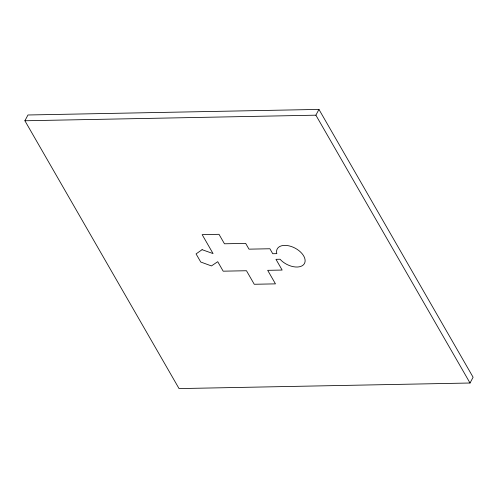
<?xml version="1.0" encoding="UTF-8"?>
<svg xmlns="http://www.w3.org/2000/svg" width="498" height="498" viewBox="0 0 498 498"><rect width="100%" height="100%" fill="white"/><g stroke="black" fill="none" stroke-linecap="round" stroke-linejoin="round"><path stroke-width="0.75" d="M24.9 120.765L27.969 114.988L318.95 109.411L473.1 377.235L470.031 383.012L179.05 388.589L24.9 120.765L315.881 115.181L318.95 109.411M315.881 115.181L470.031 383.012M202.082 249.685L196.069 253.905L200.744 262.029L211.432 265.926L217.732 261.699L223.185 271.18L246.473 270.738L254.26 284.271L275.469 283.866L267.681 270.327L282.142 270.053L275.967 259.327L280.038 259.246A15.438 9.113 28 0 0 303.319 264.936A15.438 9.113 28 0 0 293.11 247.195A15.438 9.113 28 0 0 276.813 253.644L272.742 253.725L269.885 248.757L249 249.156L245.676 243.385L224.461 243.79L219.008 234.315L202.157 234.639L213.057 253.575L202.082 249.685"/></g></svg>
